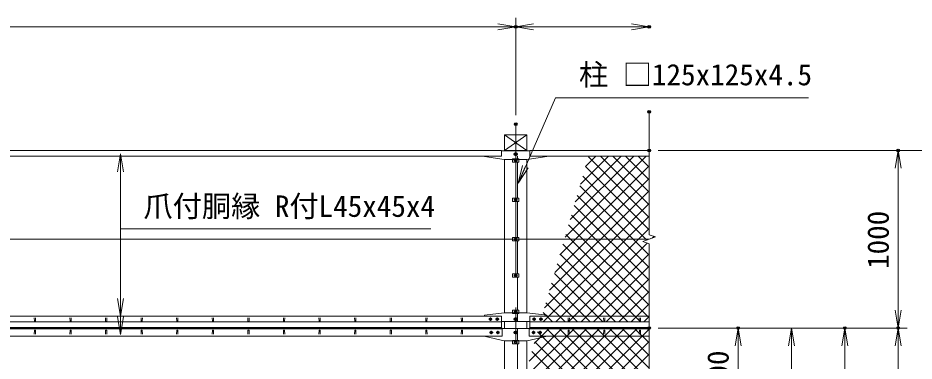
# Model space of a CAD drawing. Units: millimetres at full size. Extents: x -10500 to 10500, y -7425 to 7425.
# Drawn here: x -5312 to -274, y 1489 to 3421 of the extents above; entities that cross this region are included whole.
import ezdxf
from ezdxf.enums import TextEntityAlignment as Align

# ---------------------------------------------------------------- set-up
doc = ezdxf.new("R2010")
doc.units = ezdxf.units.MM
doc.header["$LTSCALE"] = 30
doc.header["$PDMODE"] = 32
doc.header["$PDSIZE"] = 15
doc.linetypes.add('USER1', pattern=[50.8, 31.75, -6.35, 6.35, -6.35])
for name, color, linetype, lineweight in [('0-0_D-STR1', 1, 'Continuous', 18), ('0-1_D-BMK', 2, 'USER1', 13), ('0-3_D-STR3', 3, 'Continuous', 13), ('0-4_D-STR-DIM', 7, 'Continuous', 13), ('0-5_0', 7, 'Continuous', 18), ('0-7_D-STR-TXT', 7, 'Continuous', 13), ('0-8_D-STR2', 7, 'Continuous', 13)]:
    doc.layers.add(name, color=color, linetype=linetype, lineweight=lineweight)
doc.layers.add('0-6_Defpoints', color=253, linetype='Continuous')
doc.styles.add('ＭＳ ゴシック', font='')
doc.styles.get('ＭＳ ゴシック').set_extended_font_data('MS Gothic')

# ---------------------------------------------------------------- blocks, each defined once
blk = doc.blocks.new('_Open')
at = {"layer": '0-5_0'}
blk.add_line((-30, 5), (0, 0), dxfattribs=at)
blk.add_lwpolyline([(-30, -5), (0, 0), (-30, 0)], dxfattribs=at)

msp = doc.modelspace()

# ---------------------------------------------------------------- linework, layer by layer
at = {"layer": '0-0_D-STR1'}
for p, q in [((-2576.09, 2763.42), (-2576.09, 2673.62)), ((-2576.09, 2763.42), (-2451.09, 2763.42)), ((-2576.09, 2763.42), (-2451.09, 2675.04)), ((-2576.09, 2675.04), (-2451.09, 2763.42)), ((-2451.09, 2673.62), (-2451.09, 2763.42)), ((-8576.09, 2675.04), (-2593.03, 2675.04)), ((-2593.03, 2675.04), (-2593.03, 2643.22)), ((-2576.09, 2675.04), (-2451.09, 2675.04)), ((-2434.14, 2675.04), (-1763.59, 2675.04)), ((-2434.14, 2675.04), (-2434.14, 2643.22)), ((-8576.09, 2643.22), (-2593.03, 2643.22)), ((-2576.09, 2624.12), (-2576.09, 1761.45)), ((-2451.09, 1761.45), (-2451.09, 2624.12)), ((-2434.14, 2643.22), (-1763.59, 2643.22)), ((-8576.09, 1742.36), (-2593.03, 1742.36)), ((-5218.59, 1713.9), (-5219.34, 1733.22)), ((-5212.59, 1713.9), (-5211.84, 1733.22)), ((-5018.59, 1713.9), (-5019.34, 1733.22)), ((-5012.59, 1713.9), (-5011.84, 1733.22)), ((-4818.59, 1713.9), (-4819.34, 1733.22)), ((-4812.59, 1713.9), (-4811.84, 1733.22)), ((-4618.59, 1713.9), (-4619.34, 1733.22)), ((-4612.59, 1713.9), (-4611.84, 1733.22)), ((-4418.59, 1713.9), (-4419.34, 1733.22)), ((-4412.59, 1713.9), (-4411.84, 1733.22)), ((-4218.59, 1713.9), (-4219.34, 1733.22)), ((-4212.59, 1713.9), (-4211.84, 1733.22)), ((-4018.59, 1713.9), (-4019.34, 1733.22)), ((-4012.59, 1713.9), (-4011.84, 1733.22)), ((-3818.59, 1713.9), (-3819.34, 1733.22)), ((-3812.59, 1713.9), (-3811.84, 1733.22)), ((-3618.59, 1713.9), (-3619.34, 1733.22)), ((-3612.59, 1713.9), (-3611.84, 1733.22)), ((-3418.59, 1713.9), (-3419.34, 1733.22)), ((-3412.59, 1713.9), (-3411.84, 1733.22)), ((-3218.59, 1713.9), (-3219.34, 1733.22)), ((-3212.59, 1713.9), (-3211.84, 1733.22)), ((-3018.59, 1713.9), (-3019.34, 1733.22)), ((-3012.59, 1713.9), (-3011.84, 1733.22)), ((-2818.59, 1713.9), (-2819.34, 1733.22)), ((-2812.59, 1713.9), (-2811.84, 1733.22)), ((-2593.03, 1742.36), (-2593.03, 1678.72)), ((-2434.14, 1742.36), (-1763.59, 1742.36)), ((-2434.14, 1742.36), (-2434.14, 1678.72)), ((-2218.59, 1713.9), (-2219.34, 1733.22)), ((-2212.59, 1713.9), (-2211.84, 1733.22)), ((-2018.59, 1713.9), (-2019.34, 1733.22)), ((-2012.59, 1713.9), (-2011.84, 1733.22)), ((-1818.59, 1713.9), (-1819.34, 1733.22)), ((-1812.59, 1713.9), (-1811.84, 1733.22)), ((-8576.09, 1710.54), (-2593.03, 1710.54)), ((-8576.09, 1678.72), (-2593.03, 1678.72)), ((-8576.09, 1675.19), (-2588.82, 1675.19)), ((-8576.09, 1671.19), (-2588.82, 1671.19)), ((-2588.82, 1630.19), (-2588.82, 1675.19)), ((-2576.09, 1711.96), (-2576.09, 1673.19)), ((-2451.09, 1673.19), (-2451.09, 1711.96)), ((-2438.35, 1675.19), (-1763.59, 1675.19)), ((-2438.35, 1630.19), (-2438.35, 1675.19)), ((-2438.35, 1671.19), (-1763.59, 1671.19)), ((-2434.14, 1710.54), (-1763.59, 1710.54)), ((-2434.14, 1678.72), (-1763.59, 1678.72)), ((-8576.09, 1630.19), (-2588.82, 1630.19)), ((-5218.59, 1662.06), (-5219.34, 1640.56)), ((-5212.59, 1662.06), (-5211.84, 1640.56)), ((-5018.59, 1662.06), (-5019.34, 1640.56)), ((-5012.59, 1662.06), (-5011.84, 1640.56)), ((-4818.59, 1662.06), (-4819.34, 1640.56)), ((-4812.59, 1662.06), (-4811.84, 1640.56)), ((-4618.59, 1662.06), (-4619.34, 1640.56)), ((-4612.59, 1662.06), (-4611.84, 1640.56)), ((-4418.59, 1662.06), (-4419.34, 1640.56)), ((-4412.59, 1662.06), (-4411.84, 1640.56)), ((-4218.59, 1662.06), (-4219.34, 1640.56)), ((-4212.59, 1662.06), (-4211.84, 1640.56)), ((-4018.59, 1662.06), (-4019.34, 1640.56)), ((-4012.59, 1662.06), (-4011.84, 1640.56)), ((-3818.59, 1662.06), (-3819.34, 1640.56)), ((-3812.59, 1662.06), (-3811.84, 1640.56)), ((-3618.59, 1662.06), (-3619.34, 1640.56)), ((-3612.59, 1662.06), (-3611.84, 1640.56)), ((-3418.59, 1662.06), (-3419.34, 1640.56)), ((-3412.59, 1662.06), (-3411.84, 1640.56)), ((-3218.59, 1662.06), (-3219.34, 1640.56)), ((-3212.59, 1662.06), (-3211.84, 1640.56)), ((-3018.59, 1662.06), (-3019.34, 1640.56)), ((-3012.59, 1662.06), (-3011.84, 1640.56)), ((-2818.59, 1662.06), (-2819.34, 1640.56)), ((-2812.59, 1662.06), (-2811.84, 1640.56)), ((-2438.35, 1630.19), (-1763.59, 1630.19)), ((-2218.59, 1662.06), (-2219.34, 1640.56)), ((-2212.59, 1662.06), (-2211.84, 1640.56)), ((-2018.59, 1662.06), (-2019.34, 1640.56)), ((-2012.59, 1662.06), (-2011.84, 1640.56)), ((-1818.59, 1662.06), (-1819.34, 1640.56)), ((-1812.59, 1662.06), (-1811.84, 1640.56)), ((-2576.09, 1603.19), (-2576.09, -301.81)), ((-2451.09, -301.81), (-2451.09, 1603.19))]:
    msp.add_line(p, q, dxfattribs=at)
for centre, start, end in [((-5215.59, 1715.15), 202.61986, 337.38014), ((-5015.59, 1715.15), 202.61986, 337.38014), ((-4815.59, 1715.15), 202.61986, 337.38014), ((-4615.59, 1715.15), 202.61986, 337.38014), ((-4415.59, 1715.15), 202.61986, 337.38014), ((-4215.59, 1715.15), 202.61986, 337.38014), ((-4015.59, 1715.15), 202.61986, 337.38014), ((-3815.59, 1715.15), 202.61986, 337.38014), ((-3615.59, 1715.15), 202.61986, 337.38014), ((-3415.59, 1715.15), 202.61986, 337.38014), ((-3215.59, 1715.15), 202.61986, 337.38014), ((-3015.59, 1715.15), 202.61986, 337.38014), ((-2815.59, 1715.15), 202.61986, 337.38014), ((-2215.59, 1715.15), 202.61986, 337.38014), ((-2015.59, 1715.15), 202.61986, 337.38014), ((-1815.59, 1715.15), 202.61986, 337.38014), ((-5215.59, 1660.81), 22.61986, 157.38014), ((-5015.59, 1660.81), 22.61986, 157.38014), ((-4815.59, 1660.81), 22.61986, 157.38014), ((-4615.59, 1660.81), 22.61986, 157.38014), ((-4415.59, 1660.81), 22.61986, 157.38014), ((-4215.59, 1660.81), 22.61986, 157.38014), ((-4015.59, 1660.81), 22.61986, 157.38014), ((-3815.59, 1660.81), 22.61986, 157.38014), ((-3615.59, 1660.81), 22.61986, 157.38014), ((-3415.59, 1660.81), 22.61986, 157.38014), ((-3215.59, 1660.81), 22.61986, 157.38014), ((-3015.59, 1660.81), 22.61986, 157.38014), ((-2815.59, 1660.81), 22.61986, 157.38014), ((-2215.59, 1660.81), 22.61986, 157.38014), ((-2015.59, 1660.81), 22.61986, 157.38014), ((-1815.59, 1660.81), 22.61986, 157.38014)]:
    msp.add_arc(centre, 3.25, start, end, dxfattribs=at)
at = {"layer": '0-1_D-BMK'}
for p, q in [((-2513.59, -4114.81), (-2513.59, 2823.42)), ((-2500.84, 2654.53), (-2526.34, 2654.53)), ((-2503.59, 2618.47), (-2523.59, 2618.47)), ((-2503.59, 2396.79), (-2523.59, 2396.79)), ((-2503.59, 2175.11), (-2523.59, 2175.11)), ((-2503.59, 1971.11), (-2523.59, 1971.11)), ((-2503.59, 1767.11), (-2523.59, 1767.11)), ((-2665.49, 1725.39), (-2645.49, 1725.39)), ((-2655.49, 1735.39), (-2655.49, 1715.39)), ((-2627.1, 1725.39), (-2607.1, 1725.39)), ((-2617.1, 1735.39), (-2617.1, 1715.39)), ((-2500.84, 1725.39), (-2526.34, 1725.39)), ((-2400.07, 1725.39), (-2420.07, 1725.39)), ((-2410.07, 1735.39), (-2410.07, 1715.39)), ((-2361.69, 1725.39), (-2381.69, 1725.39)), ((-2371.69, 1735.39), (-2371.69, 1715.39)), ((-2660.77, 1650.19), (-2640.77, 1650.19)), ((-2650.77, 1640.19), (-2650.77, 1660.19)), ((-2623.82, 1650.19), (-2603.82, 1650.19)), ((-2613.82, 1640.19), (-2613.82, 1660.19)), ((-2500.84, 1650.19), (-2526.34, 1650.19)), ((-2403.35, 1650.19), (-2423.35, 1650.19)), ((-2413.35, 1640.19), (-2413.35, 1660.19)), ((-2366.4, 1650.19), (-2386.4, 1650.19)), ((-2376.4, 1640.19), (-2376.4, 1660.19)), ((-2503.59, 1595.19), (-2523.59, 1595.19))]:
    msp.add_line(p, q, dxfattribs=at)
at = {"layer": '0-3_D-STR3'}
for p, q in [((-2593.03, 2673.62), (-2434.14, 2673.62)), ((-2496.39, 2627.97), (-2530.79, 2627.97)), ((-2530.79, 2627.97), (-2530.79, 2608.97)), ((-2522.09, 2659.44), (-2513.59, 2664.34)), ((-2522.09, 2649.62), (-2522.09, 2659.44)), ((-2513.59, 2644.71), (-2522.09, 2649.62)), ((-2513.59, 2625.97), (-2520.09, 2622.22)), ((-2520.09, 2622.22), (-2520.09, 2614.71)), ((-2505.09, 2649.62), (-2513.59, 2644.71)), ((-2507.09, 2622.22), (-2513.59, 2625.97)), ((-2507.09, 2614.71), (-2507.09, 2622.22)), ((-2503.59, 2627.97), (-2503.59, 2643.22)), ((-2496.39, 2627.97), (-2496.39, 2608.97)), ((-2496.39, 2608.97), (-2530.79, 2608.97)), ((-2520.09, 2614.71), (-2513.59, 2610.96)), ((-2513.59, 2610.96), (-2507.09, 2614.71)), ((-2503.59, 2406.29), (-2503.59, 2608.97)), ((-2496.39, 2387.29), (-2530.79, 2387.29)), ((-2520.09, 2400.54), (-2520.09, 2393.04)), ((-2520.09, 2393.04), (-2513.59, 2389.28)), ((-2513.59, 2389.28), (-2507.09, 2393.04)), ((-2507.09, 2393.04), (-2507.09, 2400.54)), ((-2503.59, 2184.61), (-2503.59, 2387.29)), ((-2496.39, 2406.29), (-2496.39, 2387.29)), ((-8496.39, 2175.11), (-1763.59, 2175.11)), ((-2520.09, 2178.86), (-2520.09, 2171.36)), ((-2520.09, 2171.36), (-2513.59, 2167.61)), ((-2513.59, 2167.61), (-2507.09, 2171.36)), ((-2507.09, 2171.36), (-2507.09, 2178.86)), ((-2496.39, 2184.61), (-2496.39, 2165.61)), ((-2496.39, 2165.61), (-2530.79, 2165.61)), ((-2503.59, 1980.61), (-2503.59, 2165.61)), ((-2496.39, 1980.61), (-2530.79, 1980.61)), ((-2530.79, 1980.61), (-2530.79, 1961.61)), ((-2520.09, 1974.86), (-2520.09, 1967.36)), ((-2520.09, 1967.36), (-2513.59, 1963.61)), ((-2513.59, 1963.61), (-2507.09, 1967.36)), ((-2507.09, 1967.36), (-2507.09, 1974.86)), ((-2496.39, 1980.61), (-2496.39, 1961.61)), ((-2496.39, 1961.61), (-2530.79, 1961.61)), ((-2503.59, 1776.61), (-2503.59, 1961.61)), ((-2496.39, 1776.61), (-2530.79, 1776.61)), ((-2530.79, 1776.61), (-2530.79, 1757.61)), ((-2513.59, 1774.62), (-2520.09, 1770.86)), ((-2520.09, 1770.86), (-2520.09, 1763.36)), ((-2520.09, 1763.36), (-2513.59, 1759.6)), ((-2507.09, 1770.86), (-2513.59, 1774.62)), ((-2513.59, 1759.6), (-2507.09, 1763.36)), ((-2507.09, 1763.36), (-2507.09, 1770.86)), ((-2496.39, 1776.61), (-2496.39, 1757.61)), ((-2578.59, 1761.45), (-2689.31, 1747.39)), ((-2689.31, 1742.36), (-2689.31, 1747.39)), ((-2655.49, 1732.9), (-2661.99, 1729.14)), ((-2661.99, 1729.14), (-2661.99, 1721.64)), ((-2661.99, 1721.64), (-2655.49, 1717.89)), ((-2648.99, 1729.14), (-2655.49, 1732.9)), ((-2655.49, 1717.89), (-2648.99, 1721.64)), ((-2648.99, 1721.64), (-2648.99, 1729.14)), ((-2617.1, 1732.9), (-2623.6, 1729.14)), ((-2623.6, 1729.14), (-2623.6, 1721.64)), ((-2623.6, 1721.64), (-2617.1, 1717.89)), ((-2610.6, 1729.14), (-2617.1, 1732.9)), ((-2617.1, 1717.89), (-2610.6, 1721.64)), ((-2610.6, 1721.64), (-2610.6, 1729.14)), ((-2578.59, 1761.45), (-2448.59, 1761.45)), ((-2496.39, 1757.61), (-2530.79, 1757.61)), ((-2522.09, 1730.3), (-2513.59, 1735.21)), ((-2522.09, 1720.48), (-2522.09, 1730.3)), ((-2513.59, 1715.58), (-2522.09, 1720.48)), ((-2505.09, 1720.48), (-2513.59, 1715.58)), ((-2503.59, 1710.54), (-2503.59, 1757.61)), ((-2448.59, 1761.45), (-2337.86, 1747.39)), ((-2416.57, 1729.14), (-2410.07, 1732.9)), ((-2416.57, 1721.64), (-2416.57, 1729.14)), ((-2410.07, 1717.89), (-2416.57, 1721.64)), ((-2410.07, 1732.9), (-2403.57, 1729.14)), ((-2403.57, 1721.64), (-2410.07, 1717.89)), ((-2403.57, 1729.14), (-2403.57, 1721.64)), ((-2378.19, 1729.14), (-2371.69, 1732.9)), ((-2378.19, 1721.64), (-2378.19, 1729.14)), ((-2371.69, 1717.89), (-2378.19, 1721.64)), ((-2371.69, 1732.9), (-2365.19, 1729.14)), ((-2365.19, 1721.64), (-2371.69, 1717.89)), ((-2365.19, 1729.14), (-2365.19, 1721.64)), ((-2337.86, 1742.36), (-2337.86, 1747.39)), ((-2593.03, 1711.96), (-2434.14, 1711.96)), ((-2588.82, 1673.19), (-2438.35, 1673.19)), ((-2503.59, 1604.69), (-2503.59, 1670.19)), ((-2683.11, 1630.19), (-2683.11, 1628.19)), ((-2578.59, 1603.19), (-2683.11, 1628.19)), ((-2657.27, 1653.94), (-2650.77, 1657.69)), ((-2657.27, 1646.43), (-2657.27, 1653.94)), ((-2650.77, 1642.68), (-2657.27, 1646.43)), ((-2650.77, 1657.69), (-2644.27, 1653.94)), ((-2644.27, 1646.43), (-2650.77, 1642.68)), ((-2644.27, 1653.94), (-2644.27, 1646.43)), ((-2620.32, 1653.94), (-2613.82, 1657.69)), ((-2620.32, 1646.43), (-2620.32, 1653.94)), ((-2613.82, 1642.68), (-2620.32, 1646.43)), ((-2613.82, 1657.69), (-2607.32, 1653.94)), ((-2607.32, 1646.43), (-2613.82, 1642.68)), ((-2607.32, 1653.94), (-2607.32, 1646.43)), ((-2522.09, 1655.09), (-2513.59, 1660)), ((-2522.09, 1645.28), (-2522.09, 1655.09)), ((-2513.59, 1640.37), (-2522.09, 1645.28)), ((-2505.09, 1645.28), (-2513.59, 1640.37)), ((-2448.59, 1603.19), (-2344.06, 1628.19)), ((-2413.35, 1657.69), (-2419.85, 1653.94)), ((-2419.85, 1653.94), (-2419.85, 1646.43)), ((-2419.85, 1646.43), (-2413.35, 1642.68)), ((-2406.85, 1653.94), (-2413.35, 1657.69)), ((-2413.35, 1642.68), (-2406.85, 1646.43)), ((-2406.85, 1646.43), (-2406.85, 1653.94)), ((-2376.4, 1657.69), (-2382.9, 1653.94)), ((-2382.9, 1653.94), (-2382.9, 1646.43)), ((-2382.9, 1646.43), (-2376.4, 1642.68)), ((-2369.9, 1653.94), (-2376.4, 1657.69)), ((-2376.4, 1642.68), (-2369.9, 1646.43)), ((-2369.9, 1646.43), (-2369.9, 1653.94)), ((-2344.06, 1630.19), (-2344.06, 1628.19)), ((-2578.59, 1603.19), (-2448.59, 1603.19)), ((-2496.39, 1604.69), (-2530.79, 1604.69)), ((-2530.79, 1604.69), (-2530.79, 1585.69)), ((-2496.39, 1585.69), (-2530.79, 1585.69)), ((-2513.59, 1602.69), (-2520.09, 1598.94)), ((-2520.09, 1598.94), (-2520.09, 1591.43)), ((-2520.09, 1591.43), (-2513.59, 1587.68)), ((-2507.09, 1598.94), (-2513.59, 1602.69)), ((-2513.59, 1587.68), (-2507.09, 1591.43)), ((-2507.09, 1591.43), (-2507.09, 1598.94)), ((-2503.59, 1394.69), (-2503.59, 1585.69)), ((-2496.39, 1604.69), (-2496.39, 1585.69))]:
    msp.add_line(p, q, dxfattribs=at)
for points in [[(-2689.31, 2643.22), (-2689.31, 2641.8), (-2578.59, 2624.12), (-2448.59, 2624.12)], [(-2513.59, 2664.34), (-2505.09, 2659.44), (-2505.09, 2649.62)], [(-2337.86, 2643.22), (-2337.86, 2641.8), (-2448.59, 2624.12)], [(-2496.39, 2406.29), (-2530.79, 2406.29), (-2530.79, 2387.29)], [(-2507.09, 2400.54), (-2513.59, 2404.29), (-2520.09, 2400.54)], [(-2496.39, 2184.61), (-2530.79, 2184.61), (-2530.79, 2165.61)], [(-2507.09, 2178.86), (-2513.59, 2182.62), (-2520.09, 2178.86)], [(-2507.09, 1974.86), (-2513.59, 1978.62), (-2520.09, 1974.86)], [(-2513.59, 1735.21), (-2505.09, 1730.3), (-2505.09, 1720.48)], [(-2513.59, 1660), (-2505.09, 1655.09), (-2505.09, 1645.28)]]:
    msp.add_lwpolyline(points, dxfattribs=at)
for centre, radius in [((-2513.59, 2654.53), 8.25), ((-2513.59, 2618.47), 6.25), ((-2513.59, 2396.79), 6.25), ((-2513.59, 2175.11), 6.25), ((-2513.59, 1971.11), 6.25), ((-2513.59, 1767.11), 6.25), ((-2655.49, 1725.39), 6.25), ((-2617.1, 1725.39), 6.25), ((-2513.59, 1725.39), 8.25), ((-2410.07, 1725.39), 6.25), ((-2371.69, 1725.39), 6.25), ((-2650.77, 1650.19), 6.25), ((-2613.82, 1650.19), 6.25), ((-2513.59, 1650.19), 8.25), ((-2413.35, 1650.19), 6.25), ((-2376.4, 1650.19), 6.25), ((-2513.59, 1595.19), 6.25)]:
    msp.add_circle(centre, radius, dxfattribs=at)
at = {"layer": '0-4_D-STR-DIM'}
for p, q in [((-2513.59, 2873.42), (-2513.59, 3421.37)), ((-2513.59, 2873.42), (-2513.59, 3421.37)), ((-5513.59, 3371.37), (-2513.59, 3371.37)), ((-2513.59, 3371.37), (-1763.59, 3371.37)), ((-1763.59, 2892.71), (-1763.59, 2200.77)), ((-1713.59, 2675.19), (-13.59, 2675.19)), ((-1713.59, 2675.19), (-313.59, 2675.19)), ((-363.59, 1675.19), (-363.59, 2675.19)), ((-1798.82, 2162.29), (-1728.34, 2187.94)), ((-1728.34, 2187.94), (-1763.58, 2200.77)), ((-1763.58, 2149.46), (-1798.82, 2162.29)), ((-1763.59, 2149.47), (-1763.59, 700.84)), ((-1713.59, 1675.19), (-1213.59, 1675.19)), ((-1713.59, 1675.19), (-613.59, 1675.19)), ((-1713.59, 1675.19), (-313.59, 1675.19)), ((-1713.59, 1675.19), (-313.59, 1675.19)), ((-1713.59, 1675.19), (-913.59, 1675.19)), ((-1263.59, 1175.19), (-1263.59, 1675.19)), ((-963.59, 1675.19), (-963.59, -324.81)), ((-663.59, -2324.81), (-663.59, 1675.19)), ((-363.59, -3354.81), (-363.59, 1675.19))]:
    msp.add_line(p, q, dxfattribs=at)
at = {"layer": '0-6_Defpoints'}
for p in [(-2513.59, 3371.37), (-1763.59, 3371.37), (-1763.59, 2892.71), (-2513.59, 2823.42), (-1763.59, 2675.19), (-363.59, 2675.19), (-1763.59, 1675.19), (-1763.59, 1675.19), (-1263.59, 1675.19), (-663.59, 1675.19), (-363.59, 1675.19)]:
    msp.add_point(p, dxfattribs=at)
at = {"layer": '0-7_D-STR-TXT'}
for q in [(-4735.65, 2653.25), (-4735.65, 1744.36)]:
    msp.add_line((-4735.65, 2233.54), q, dxfattribs=at)
for points in [[(-868.17, 2971.61), (-2290.53, 2971.61), (-2498.74, 2493.1)], [(-2990.95, 2233.54), (-4735.65, 2233.54), (-4735.65, 1640.23)]]:
    msp.add_lwpolyline(points, dxfattribs=at)
at = {"layer": '0-8_D-STR2'}
for p, q in [((-2236.46, 2186.36), (-1779.6, 2643.22)), ((-2207.57, 2285.95), (-1850.31, 2643.22)), ((-2178.69, 2385.55), (-1921.02, 2643.22)), ((-2149.8, 2485.14), (-1991.73, 2643.22)), ((-2120.92, 2584.74), (-2062.44, 2643.22)), ((-1763.58, 2298.38), (-2104.96, 2639.76)), ((-1763.58, 2369.09), (-2037.71, 2643.22)), ((-1763.58, 2439.8), (-1967, 2643.22)), ((-1763.58, 2510.51), (-1896.29, 2643.22)), ((-1763.59, 2581.23), (-1825.58, 2643.22)), ((-2265.34, 2086.76), (-1763.59, 2588.52)), ((-1763.58, 2227.66), (-2120.86, 2584.95)), ((-1776.89, 2170.27), (-2136.76, 2530.13)), ((-2294.23, 1987.17), (-1763.58, 2517.81)), ((-1763.59, 2086.25), (-2152.65, 2475.32)), ((-2323.11, 1887.57), (-1763.58, 2447.1)), ((-1763.59, 2015.54), (-2168.55, 2420.5)), ((-2352, 1787.98), (-1763.58, 2376.39)), ((-1763.59, 1944.83), (-2184.45, 2365.69)), ((-2358.72, 1710.54), (-1763.58, 2305.68)), ((-1763.59, 1874.12), (-2200.34, 2310.88)), ((-2288.01, 1710.54), (-1763.58, 2234.97)), ((-1763.59, 1803.41), (-2216.24, 2256.06)), ((-1763.59, 1732.7), (-2232.14, 2201.25)), ((-1746.51, 2181.32), (-1736.81, 2191.03)), ((-1812.14, 1710.54), (-2248.03, 2146.44)), ((-2217.3, 1710.54), (-1774.43, 2153.41)), ((-1882.85, 1710.54), (-2263.93, 2091.62)), ((-2146.59, 1710.54), (-1763.59, 2093.54)), ((-1953.56, 1710.54), (-2279.83, 2036.81)), ((-2075.88, 1710.54), (-1763.59, 2022.83)), ((-2024.27, 1710.54), (-2295.73, 1982)), ((-2094.98, 1710.54), (-2311.62, 1927.18)), ((-2005.17, 1710.54), (-1763.59, 1952.12)), ((-2165.69, 1710.54), (-2327.52, 1872.37)), ((-1934.45, 1710.54), (-1763.59, 1881.41)), ((-2236.4, 1710.54), (-2343.42, 1817.55)), ((-1863.74, 1710.54), (-1763.59, 1810.7)), ((-2307.12, 1710.54), (-2359.31, 1762.74)), ((-1793.03, 1710.54), (-1763.59, 1739.99)), ((-2640.84, 792.02), (-1763.59, 1669.28)), ((-2611.96, 891.62), (-1832.39, 1671.19)), ((-2583.07, 991.21), (-1903.1, 1671.19)), ((-2554.19, 1090.81), (-1973.81, 1671.19)), ((-2525.3, 1190.4), (-2044.52, 1671.19)), ((-2496.42, 1290), (-2115.23, 1671.19)), ((-2467.53, 1389.59), (-2185.94, 1671.19)), ((-2438.65, 1489.19), (-2256.65, 1671.19)), ((-2409.77, 1588.78), (-2327.36, 1671.19)), ((-1763.58, 1096.3), (-2338.47, 1671.19)), ((-1763.58, 1167.01), (-2267.76, 1671.19)), ((-1763.58, 1237.72), (-2197.05, 1671.19)), ((-1763.58, 1308.43), (-2126.34, 1671.19)), ((-1763.58, 1379.14), (-2055.63, 1671.19)), ((-1763.58, 1449.85), (-1984.92, 1671.19)), ((-1763.59, 1520.57), (-1914.21, 1671.19)), ((-1763.59, 1591.28), (-1843.5, 1671.19)), ((-1763.59, 1661.99), (-1772.79, 1671.19)), ((-1763.58, 1025.59), (-2391.11, 1653.11)), ((-2669.73, 692.43), (-1763.59, 1598.57)), ((-1763.58, 954.87), (-2407.01, 1598.3)), ((-2698.61, 592.83), (-1763.59, 1527.86)), ((-1763.58, 884.16), (-2422.9, 1543.49))]:
    msp.add_line(p, q, dxfattribs=at)

# ---------------------------------------------------------------- block references
at = {"layer": '0-4_D-STR-DIM', "xscale": 3.333333, "yscale": 3.333333}
for p in [(-2513.59, 3371.37), (-1763.59, 3371.37)]:
    msp.add_blockref('_Open', p, dxfattribs=at)
for p, rotation in [((-2513.59, 3371.37), 180), ((-363.59, 2675.19), 90), ((-363.59, 1675.19), 270), ((-1263.59, 1675.19), 90), ((-963.59, 1675.19), 90), ((-663.59, 1675.19), 90), ((-363.59, 1675.19), 90)]:
    msp.add_blockref('_Open', p, dxfattribs=dict(at, rotation=rotation))
at = {"layer": '0-7_D-STR-TXT', "xscale": 3.333333, "yscale": 3.333333}
for p, rotation in [((-4735.65, 2655.25), 90), ((-2499.54, 2491.26), 246.48485), ((-4735.65, 1742.36), 270), ((-4735.65, 1638.23), 270)]:
    msp.add_blockref('_Open', p, dxfattribs=dict(at, rotation=rotation))

# ---------------------------------------------------------------- texts
at = {"layer": '0-4_D-STR-DIM', "style": 'ＭＳ ゴシック'}
for s, p in [('1000', (-380.46, 2007.89)), ('500', (-1280.46, 1302.97))]:
    msp.add_text(s, height=120.3, rotation=90, dxfattribs=at).set_placement(p, align=Align.BOTTOM_LEFT)
at = {"layer": '0-7_D-STR-TXT', "style": 'ＭＳ ゴシック'}
for s, p in [('柱 □125x125x4.5', (-2158.14, 3005.61)), ('爪付胴縁 R付L45x45x4', (-4605.8, 2265.01))]:
    msp.add_text(s, height=120.3, dxfattribs=at).set_placement(p, align=Align.BOTTOM_LEFT)

doc.saveas('drawing.dxf')
